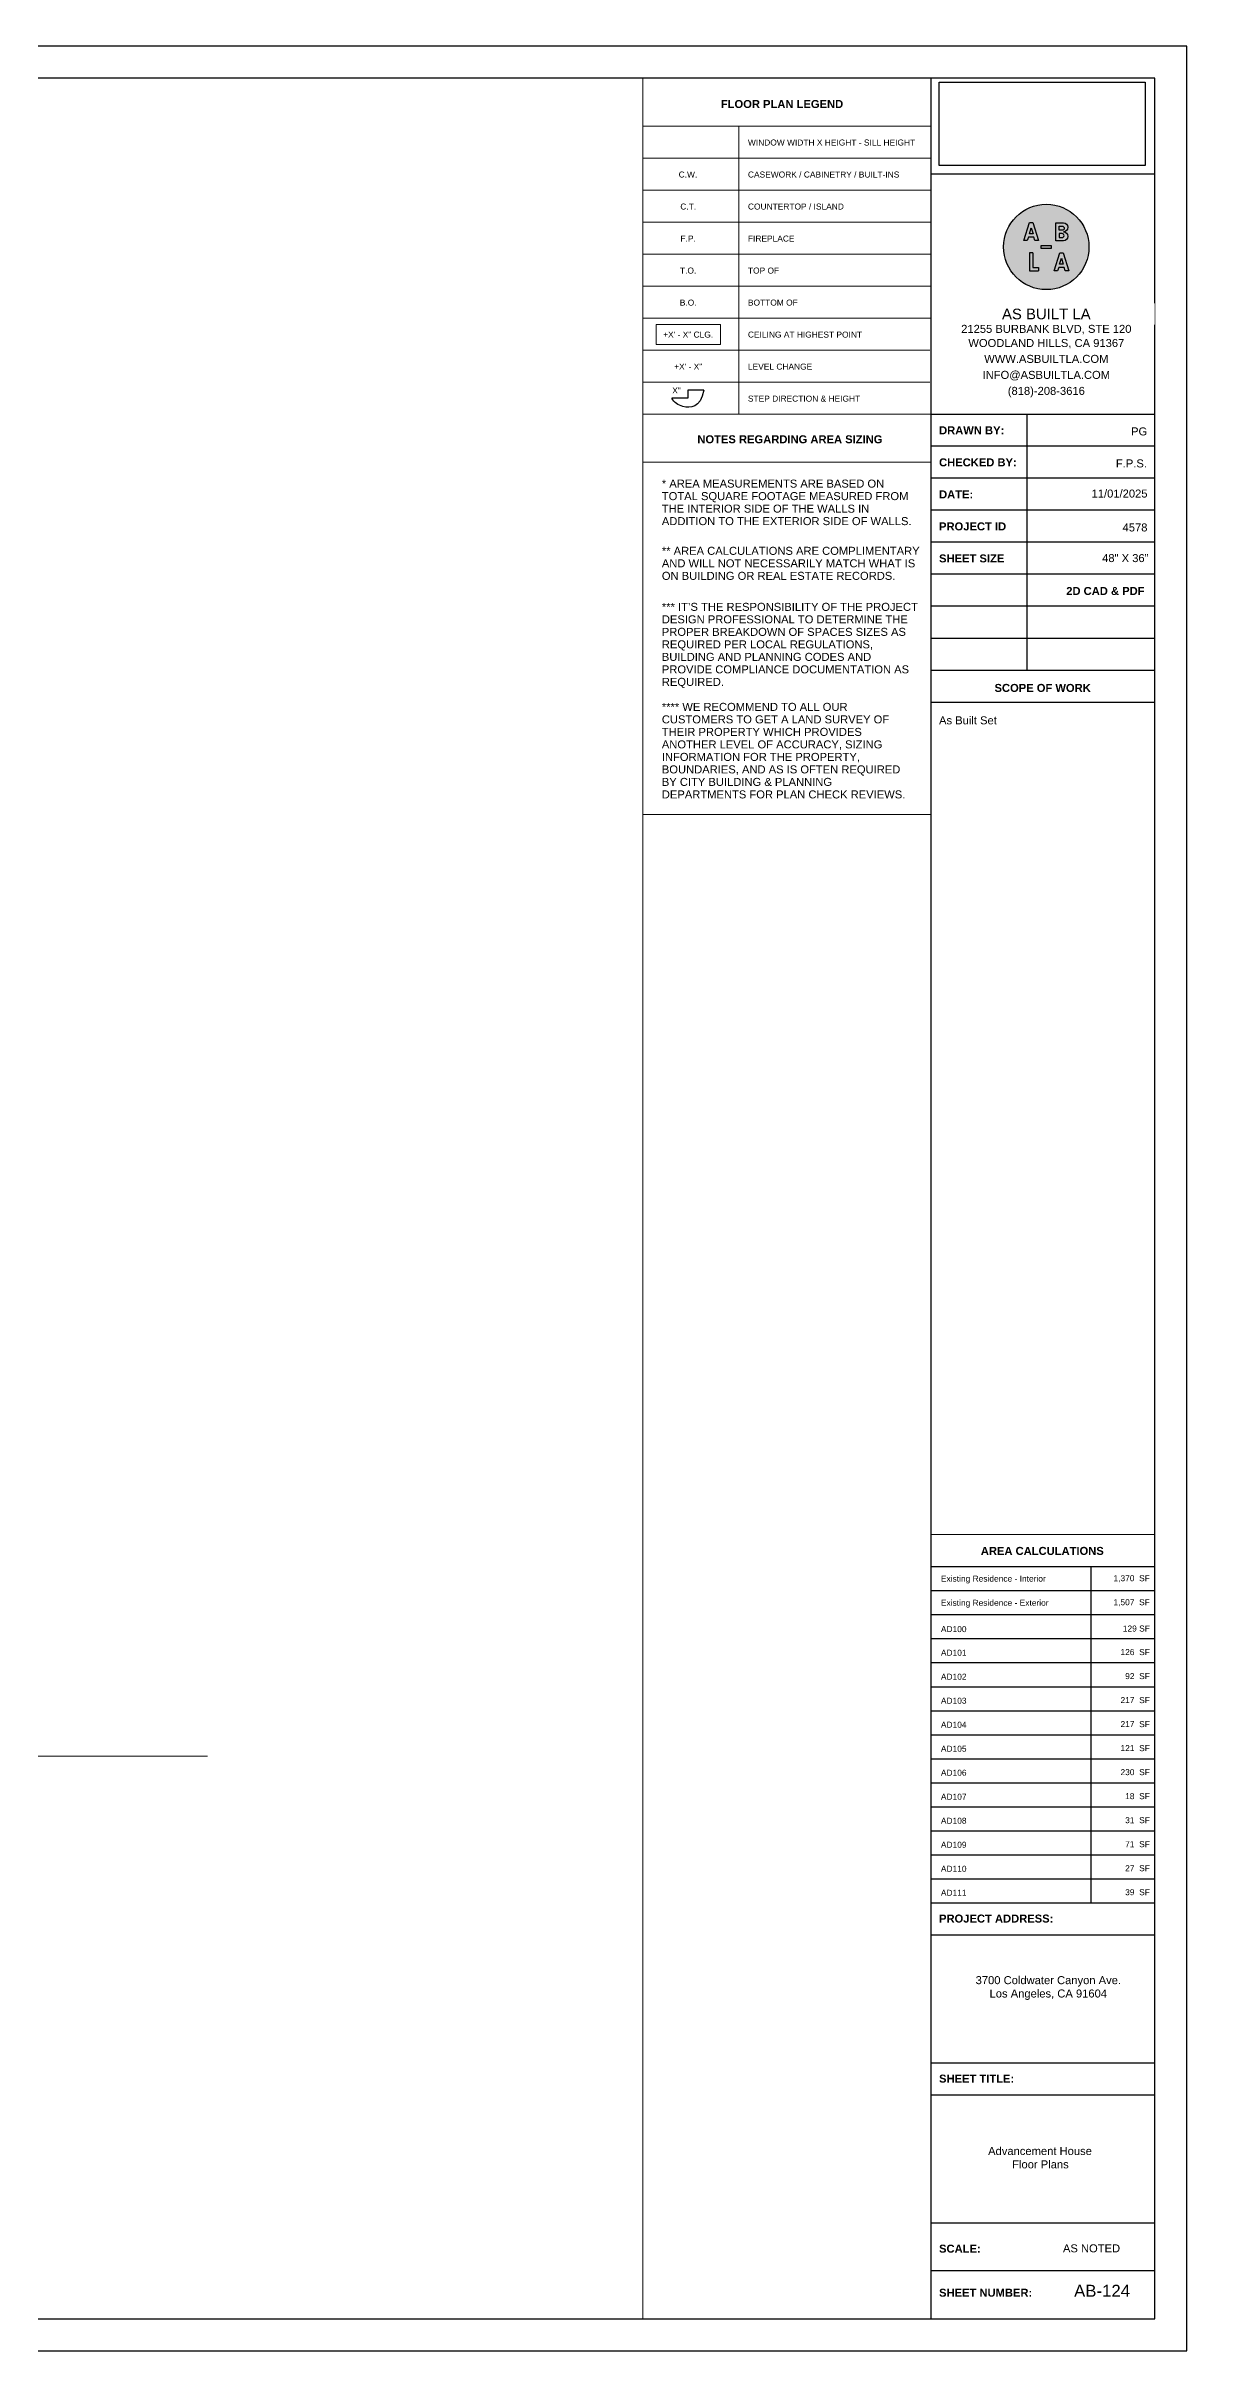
# Model space of a CAD drawing. Header units: inches. Extents: x -2078 to 106214, y -964 to 6385.
# Drawn here: x 96647 to 97502, y 2929 to 4657 of the extents above; entities that cross this region are included whole.
import ezdxf

# ---------------------------------------------------------------- set-up
doc = ezdxf.new("R2010")
doc.units = ezdxf.units.IN
doc.header["$MEASUREMENT"] = 0
doc.set_wipeout_variables(frame=1)
for name, color, linetype, lineweight in [('A-ANNO', 2, 'Continuous', 5), ('A-DETAIL-2', 20, 'Continuous', 25), ('A-DETAIL-3', 40, 'Continuous', 15)]:
    doc.layers.add(name, color=color, linetype=linetype, lineweight=lineweight)
doc.layers.add('A-HATCH', color=9, linetype='Continuous')
doc.layers.add('A-TB', color=7, linetype='Continuous')
doc.styles.add('Arial_3', font='arial.ttf', dxfattribs={"height": 0.125})
doc.styles.add('Arial_4', font='arial.ttf', dxfattribs={"height": 3})
doc.styles.add('Arial_5', font='arial.ttf', dxfattribs={"height": 0.09375})
doc.styles.add('Arial_B_2', font='arialbd.ttf', dxfattribs={"height": 0.125})
doc.styles.add('JC', font='arial.ttf', dxfattribs={"height": 0.125})
picture_1 = doc.add_image_def('image1.png', size_in_pixel=(151, 61))

# ---------------------------------------------------------------- blocks, each defined once
blk = doc.blocks.new('JC_TB_48x36 - JC_TB_4836-1441736-Floor Plans')
at = {"layer": 'A-TB'}
for p, q in [((47.997, 24.012), (-0.003, 24.012)), ((47.997, -11.988), (47.997, 24.012)), ((47.497, 23.512), (0.747, 23.512)), ((47.497, 15.262), (43.997, 15.262)), ((47.497, 14.762), (43.997, 14.762)), ((47.497, 14.262), (43.997, 14.262)), ((43.997, -9.988), (47.497, -9.988)), ((47.497, -10.738), (43.997, -10.738)), ((0.747, -11.488), (47.497, -11.488)), ((-0.003, -11.988), (47.997, -11.988))]:
    blk.add_line(p, q, dxfattribs=at)
at = {"layer": 'A-TB', "char_height": 0.125, "attachment_point": 1, "bg_fill": 3, "box_fill_scale": 1.25, "bg_fill_color": 256, "bg_fill_true_color": 13158600, "bg_fill_transparency": 0}
for s, insert, width, style in [('DRAWN BY:', (44.126, 18.073), 1.22463, 'Arial_B_2'), ('CHECKED BY:', (44.126, 17.573), 1.4645, 'Arial_B_2'), ('DATE:', (44.126, 17.073), 0.63441, 'Arial_B_2'), ('PROJECT ID', (44.126, 16.573), 1.26566, 'Arial_B_2'), ('SHEET SIZE', (44.126, 16.073), 1.23725, 'Arial_B_2'), ('48" X 36"', (46.673, 16.078), 0.87428, 'Arial_3'), ('SCOPE OF WORK', (44.992, 14.05), 1.82747, 'Arial_B_2'), ('PROJECT ADDRESS:', (44.126, -5.172), 2.14941, 'Arial_B_2'), ('SHEET TITLE:', (44.126, -7.672), 1.42031, 'Arial_B_2'), ('SCALE:', (44.126, -10.328), 0.77959, 'Arial_B_2'), ('AS NOTED', (46.061, -10.323), 1.08259, 'Arial_3'), ('SHEET NUMBER:', (44.126, -11.016), 1.76434, 'Arial_B_2')]:
    blk.add_mtext(s, dxfattribs=dict(at, insert=insert, width=width, style=style))
at = {"layer": 'A-TB'}
for p, q in [((43.997, 23.512), (43.997, -11.488)), ((47.497, -11.488), (47.497, 23.512)), ((47.497, 18.262), (43.997, 18.262)), ((45.497, 18.262), (45.497, 14.262)), ((47.497, 17.762), (43.997, 17.762)), ((47.497, 17.262), (43.997, 17.262)), ((47.497, 16.762), (43.997, 16.762)), ((47.497, 16.262), (43.997, 16.262)), ((47.497, 15.762), (43.997, 15.762)), ((47.497, 13.762), (43.997, 13.762)), ((43.997, -4.988), (47.497, -4.988)), ((43.997, -5.488), (47.497, -5.488)), ((43.997, -7.488), (47.497, -7.488)), ((43.997, -7.988), (47.497, -7.988))]:
    blk.add_line(p, q, dxfattribs=at)
blk = doc.blocks.new('Logo - ABLA - CAD Format')
at = {"layer": 'A-HATCH', "true_color": 0xc9ee63}
h = blk.add_hatch(color=71, dxfattribs=at)
h.dxf.hatch_style = 1
h.paths.add_polyline_path([(-0.71, 0.89), (-0.79, 0.62), (-0.62, 0.62)], flags=0)
h.paths.add_polyline_path([(0.6, 0.78), (0.74, 0.78, 1), (0.74, 0.98), (0.6, 0.98)], flags=0)
h.paths.add_polyline_path([(0.6, 0.44), (0.74, 0.44, 1), (0.74, 0.63), (0.6, 0.63)], flags=0)
h.paths.add_polyline_path([(0.62, -0.8), (0.79, -0.8), (0.71, -0.53)], flags=0)
h.paths.add_polyline_path([(-2, 0, 1), (2, 0, 1)])
h.paths.add_polyline_path([(0.8, 0.28), (0.44, 0.28), (0.44, 1.13), (0.8, 1.13, -1), (0.8, 0.71, -1)], flags=16)
h.paths.add_polyline_path([(0.74, 0.44), (0.6, 0.44), (0.6, 0.63), (0.74, 0.63, -1)], flags=0)
h.paths.add_polyline_path([(0.79, -0.27), (1.05, -1.12), (0.89, -1.12), (0.84, -0.96), (0.58, -0.96), (0.53, -1.12), (0.37, -1.12), (0.63, -0.27)], flags=16)
h.paths.add_polyline_path([(0.74, 0.78), (0.6, 0.78), (0.6, 0.98), (0.74, 0.98, -1)], flags=0)
h.paths.add_polyline_path([(0.71, -0.53), (0.79, -0.8), (0.62, -0.8)], flags=0)
h.paths.add_polyline_path([(0.25, 0.06), (0.25, -0.06), (-0.25, -0.06), (-0.25, 0.06)], flags=16)
h.paths.add_polyline_path([(-0.37, 0.3), (-0.53, 0.3), (-0.58, 0.46), (-0.84, 0.46), (-0.89, 0.3), (-1.05, 0.3), (-0.79, 1.15), (-0.63, 1.15)], flags=16)
h.paths.add_polyline_path([(-0.63, -0.27), (-0.63, -0.96), (-0.37, -0.96), (-0.37, -1.12), (-0.79, -1.12), (-0.79, -0.27)], flags=16)
h.paths.add_polyline_path([(-0.62, 0.62), (-0.79, 0.62), (-0.71, 0.89)], flags=0)
at = {"layer": 'A-HATCH'}
h = blk.add_hatch(color=250, dxfattribs=at)
h.dxf.hatch_style = 1
h.paths.add_polyline_path([(-0.63, 1.15), (-0.79, 1.15), (-1.05, 0.3), (-0.89, 0.3), (-0.84, 0.46), (-0.58, 0.46), (-0.53, 0.3), (-0.37, 0.3)])
h.paths.add_polyline_path([(-0.62, 0.62), (-0.79, 0.62), (-0.71, 0.89)], flags=16)
h.paths.add_polyline_path([(0.44, 0.28), (0.8, 0.28, 1), (0.8, 0.71, 1), (0.8, 1.13), (0.44, 1.13)])
h.paths.add_polyline_path([(0.6, 0.44), (0.6, 0.63), (0.74, 0.63, -1), (0.74, 0.44)], flags=16)
h.paths.add_polyline_path([(0.6, 0.78), (0.6, 0.98), (0.74, 0.98, -1), (0.74, 0.78)], flags=16)
h.paths.add_polyline_path([(0.37, -1.12), (0.53, -1.12), (0.58, -0.96), (0.84, -0.96), (0.89, -1.12), (1.05, -1.12), (0.79, -0.27), (0.63, -0.27)])
h.paths.add_polyline_path([(0.71, -0.53), (0.79, -0.8), (0.62, -0.8)], flags=16)
h.paths.add_polyline_path([(0.25, -0.06), (0.25, 0.06), (-0.25, 0.06), (-0.25, -0.06)])
h.paths.add_polyline_path([(-0.79, -1.12), (-0.37, -1.12), (-0.37, -0.96), (-0.63, -0.96), (-0.63, -0.27), (-0.79, -0.27)])
at = {"layer": 'A-HATCH', "true_color": 0xc9ee63}
h = blk.add_hatch(color=71, dxfattribs=at)
h.dxf.hatch_style = 1
h.paths.add_polyline_path([(-0.71, 0.89), (-0.79, 0.62), (-0.62, 0.62)])
h.paths.add_polyline_path([(0.74, 0.78, 1), (0.74, 0.98), (0.6, 0.98), (0.6, 0.78)])
h.paths.add_polyline_path([(0.6, 0.63), (0.6, 0.44), (0.74, 0.44, 1), (0.74, 0.63)])
h.paths.add_polyline_path([(0.62, -0.8), (0.79, -0.8), (0.71, -0.53)])
blk.add_circle((0, 0), 2)
at = {"layer": 'A-HATCH', "color": 250}
for points in [[(-0.63, 1.15), (-0.37, 0.3), (-0.53, 0.3), (-0.58, 0.46), (-0.84, 0.46), (-0.89, 0.3), (-1.05, 0.3), (-0.79, 1.15)], [(-0.71, 0.89), (-0.62, 0.62), (-0.79, 0.62)], [(0.25, 0.06), (-0.25, 0.06), (-0.25, -0.06), (0.25, -0.06)], [(0.79, -0.27), (1.05, -1.12), (0.89, -1.12), (0.84, -0.96), (0.58, -0.96), (0.53, -1.12), (0.37, -1.12), (0.63, -0.27)], [(0.71, -0.53), (0.79, -0.8), (0.62, -0.8)]]:
    blk.add_lwpolyline(points, close=True, dxfattribs=at)
for points in [[(0.8, 0.71, -1), (0.8, 0.28), (0.44, 0.28), (0.44, 1.13), (0.8, 1.13, -1)], [(0.6, 0.98), (0.74, 0.98, -1), (0.74, 0.78), (0.6, 0.78)], [(0.6, 0.44), (0.74, 0.44, 1), (0.74, 0.63), (0.6, 0.63)]]:
    blk.add_lwpolyline(points, format="xyb", close=True, dxfattribs=at)
for points in [[(-0.79, -0.27), (-0.79, -1.12), (-0.37, -1.12)], [(-0.63, -0.27), (-0.79, -0.27)], [(-0.63, -0.27), (-0.63, -0.96), (-0.37, -0.96)], [(-0.37, -0.96), (-0.37, -1.12)]]:
    blk.add_lwpolyline(points, dxfattribs=at)
blk = doc.blocks.new('TB-INFO-ABLA')
blk.add_wipeout([(168, 180), (168, 0), (0, 0), (0, 180)])
blk.add_wipeout([(168, 180), (168, 0), (0, 0), (0, 180)])
at = {"xscale": 16, "yscale": 16, "zscale": 16}
blk.add_blockref('Logo - ABLA - CAD Format', (86.6, 125.4), dxfattribs=at)
at = {"char_height": 6, "width": 168.619, "attachment_point": 2, "style": 'JC', "bg_fill": 2}
for s, insert in [('21255 BURBANK BLVD, STE 120', (86.6, 67)), ('(818)-208-3616', (86.6, 20.5))]:
    blk.add_mtext(s, dxfattribs=dict(at, insert=insert))
for s, insert in [('WOODLAND HILLS, CA 91367', (86.6, 56.4)), ('INFO@ASBUILTLA.COM', (86.6, 32.5))]:
    blk.add_mtext(s, dxfattribs=dict(at, insert=insert))
at = {"insert": (86.6, 44.5), "char_height": 6, "width": 168.619, "attachment_point": 2, "style": 'JC', "bg_fill": 2}
blk.add_mtext('WWW.ASBUILTLA.COM', dxfattribs=at)
blk.add_lwpolyline([(168, 180), (0, 180), (0, 0), (168, 0)], close=True)
at = {"insert": (86.6, 75.1), "char_height": 8, "width": 154.347, "attachment_point": 5, "style": 'JC', "bg_fill": 2}
blk.add_mtext('AS BUILT LA ', dxfattribs=at)

msp = doc.modelspace()

# ---------------------------------------------------------------- linework, layer by layer
at = {"layer": 'A-ANNO', "lineweight": 9}
for p, q in [((97309.88, 4632.663), (97093.88, 4632.663)), ((97093.88, 4632.663), (97093.88, 4380.663)), ((97093.88, 4632.663), (97093.88, 2952.663)), ((97309.88, 4596.663), (97093.88, 4596.663)), ((97165.88, 4596.663), (97165.88, 4380.663)), ((97309.88, 4572.663), (97093.88, 4572.663)), ((97309.88, 4548.663), (97093.88, 4548.663)), ((97309.88, 4308.663), (97309.88, 4560.663)), ((97309.88, 4560.663), (97309.88, 4524.663)), ((97309.88, 4524.663), (97093.88, 4524.663)), ((97309.88, 4500.663), (97093.88, 4500.663)), ((97309.88, 4476.663), (97093.88, 4476.663)), ((97309.88, 4452.663), (97093.88, 4452.663)), ((97309.88, 4428.663), (97093.88, 4428.663)), ((97309.88, 4404.663), (97093.88, 4404.663)), ((97309.88, 4380.663), (97093.88, 4380.663)), ((97093.88, 4380.663), (97093.88, 4080.663)), ((97309.88, 4380.663), (97093.88, 4380.663)), ((97093.88, 4344.663), (97309.88, 4344.663)), ((97093.88, 4080.663), (97309.88, 4080.663))]:
    msp.add_line(p, q, dxfattribs=at)
at = {"layer": 'A-DETAIL-2'}
for p, q in [((97127.714, 4392.709), (97115.714, 4392.709)), ((97139.714, 4398.582), (97127.714, 4398.582)), ((97127.714, 4398.582), (97127.714, 4392.709))]:
    msp.add_line(p, q, dxfattribs=at)
msp.add_open_spline([(97139.714, 4398.582), (97137.092, 4385.097), (97123.815, 4385.097), (97117.634, 4389.146), (97115.714, 4392.709)], degree=3, knots=[0, 0, 0, 0, 0.0199103671, 0.0342127174, 0.0342127174, 0.0342127174, 0.0342127174], dxfattribs=at)

# ---------------------------------------------------------------- texts
at = {"layer": 'A-ANNO', "lineweight": 50, "char_height": 6, "attachment_point": 1}
for s, insert, width, style in [('FLOOR PLAN LEGEND', (97152.478, 4616.231), 110.595, 'Arial_B_2'), ('NOTES REGARDING AREA SIZING', (97134.867, 4364.886), 166.4985, 'Arial_B_2'), ('* AREA MEASUREMENTS ARE BASED ON ', (97108.242, 4331.643), 205.131, 'Arial_3'), ('TOTAL SQUARE FOOTAGE MEASURED FROM ', (97108.242, 4322.268), 226.7955, 'Arial_3'), ('ADDITION TO THE EXTERIOR SIDE OF WALLS.', (97108.242, 4303.518), 227.4015, 'Arial_3'), ('THE INTERIOR SIDE OF THE WALLS IN ', (97108.242, 4312.893), 192.102, 'Arial_3'), ('AND WILL NOT NECESSARILY MATCH WHAT IS ', (97108.242, 4271.87), 234.0675, 'Arial_3'), ('** AREA CALCULATIONS ARE COMPLIMENTARY ', (97108.242, 4281.245), 236.946, 'Arial_3'), ('ON BUILDING OR REAL ESTATE RECORDS.', (97108.242, 4262.495), 212.2515, 'Arial_3'), ('2D CAD & PDF', (97411.422, 4251.147), 70.4475, 'Arial_B_2'), ('*** IT', (97108.242, 4239.247), 23.7855, 'Arial_3'), ('’', (97127.867, 4239.247), 2.2725, 'Arial_3'), ('S THE RESPONSIBILITY OF THE PROJECT ', (97129.742, 4239.247), 209.979, 'Arial_3'), ('DESIGN PROFESSIONAL TO DETERMINE THE ', (97108.242, 4229.872), 226.4925, 'Arial_3'), ('PROPER BREAKDOWN OF SPACES SIZES AS ', (97108.242, 4220.497), 225.735, 'Arial_3'), ('REQUIRED PER LOCAL REGULATIONS, ', (97108.242, 4211.122), 194.6775, 'Arial_3'), ('BUILDING AND PLANNING CODES AND ', (97108.242, 4201.747), 192.8595, 'Arial_3'), ('PROVIDE COMPLIANCE DOCUMENTATION AS ', (97108.242, 4192.372), 227.25, 'Arial_3'), ('REQUIRED.', (97108.242, 4182.997), 56.358, 'Arial_3'), ('**** WE RECOMMEND TO ALL OUR ', (97108.242, 4164.249), 171.6495, 'Arial_3'), ('CUSTOMERS TO GET A LAND SURVEY OF ', (97108.242, 4154.874), 209.5245, 'Arial_3'), ('ANOTHER LEVEL OF ACCURACY, SIZING ', (97108.242, 4136.124), 203.313, 'Arial_3'), ('THEIR PROPERTY WHICH PROVIDES ', (97108.242, 4145.499), 185.133, 'Arial_3'), ('BOUNDARIES, AND AS IS OFTEN REQUIRED ', (97108.242, 4117.374), 219.8265, 'Arial_3'), ('INFORMATION FOR THE PROPERTY, ', (97108.242, 4126.749), 182.8605, 'Arial_3'), ('BY CITY BUILDING & PLANNING ', (97108.242, 4107.999), 157.7115, 'Arial_3'), ('DEPARTMENTS FOR PLAN CHECK REVIEWS.', (97108.242, 4098.624), 221.796, 'Arial_3')]:
    msp.add_mtext(s, dxfattribs=dict(at, insert=insert, width=width, style=style))
at = {"layer": 'A-ANNO', "char_height": 4.5, "attachment_point": 1, "style": 'Arial_5'}
for s, insert, width in [('WINDOW WIDTH X HEIGHT - SILL HEIGHT', (97172.786, 4586.626), 153.924), ('C.W.', (97120.841, 4562.626), 17.4225), ('CASEWORK / CABINETRY / BUILT-INS', (97172.786, 4562.626), 139.077), ('C.T.', (97122.091, 4538.626), 14.544), ('COUNTERTOP / ISLAND', (97172.786, 4538.626), 88.3245), ('F.P.', (97122.216, 4514.626), 14.0895), ('FIREPLACE', (97172.786, 4514.626), 42.723), ('T.O.', (97121.841, 4490.626), 14.9985), ('TOP OF', (97172.786, 4490.626), 28.785), ('B.O.', (97121.716, 4466.626), 15.453), ('BOTTOM OF ', (97172.786, 4466.626), 48.177), ('+X\' - X" CLG.', (97109.222, 4442.626), 45.753), ('CEILING AT HIGHEST POINT', (97172.786, 4442.626), 104.535), ('+X\' - X"', (97117.466, 4418.626), 25.6035), ('LEVEL CHANGE', (97172.786, 4418.626), 59.2365), ('X"', (97116.03, 4400.745), 7.7265), ('STEP DIRECTION & HEIGHT', (97172.786, 4394.626), 103.02)]:
    msp.add_mtext(s, dxfattribs=dict(at, insert=insert, width=width))
at = {"layer": 'A-TB', "attachment_point": 1, "bg_fill": 3, "box_fill_scale": 1.25, "bg_fill_color": 256, "bg_fill_true_color": 13158600, "bg_fill_transparency": 0}
for s, insert, char_height, width, style in [('PG', (97460.018, 4370.778), 6, 14.6955, 'Arial_3'), ('F.P.S.', (97448.642, 4346.778), 6, 28.482, 'Arial_3'), ('4578', (97453.65, 4298.778), 6, 22.422, 'Arial_3'), ('As Built Set', (97316.06, 4154.153), 6, 52.8735, 'Arial_3'), ('\\pi6.03618;3700 Coldwater Canyon Ave. \\P\\pi16.48502;Los Angeles, CA 91604', (97337.453, 3209.62), 6, 120.02324, 'Arial_3'), ('\\pi5.81267;Advancement House\\P\\pi23.8536;Floor Plans', (97347.032, 3081.536), 6, 89.08918, 'Arial_3'), ('AB-124', (97417.31, 2978.229), 9, 50.904, 'Arial_4')]:
    msp.add_mtext(s, dxfattribs=dict(at, insert=insert, char_height=char_height, width=width, style=style))

# ---------------------------------------------------------------- next in the draw order: linework, layer by layer
at = {"layer": 'A-ANNO', "lineweight": 9}
msp.add_line((97309.88, 4080.663), (97309.88, 4380.663), dxfattribs=at)

# ---------------------------------------------------------------- next in the draw order: block references
at = {"layer": 'A-TB', "xscale": 48, "yscale": 48, "zscale": 48}
msp.add_blockref('JC_TB_48x36 - JC_TB_4836-1441736-Floor Plans', (95198.03, 3504.063), dxfattribs=at)

# ---------------------------------------------------------------- next in the draw order: linework, layer by layer
at = {"layer": 'A-ANNO', "lineweight": 9}
msp.add_line((95635.333, 3374.675), (96767.661, 3374.675), dxfattribs=at)
at = {"layer": 'A-ANNO', "flags": 128}
msp.add_lwpolyline([(97104.007, 4447.841), (97152.23, 4447.841), (97152.23, 4432.904), (97104.007, 4432.904)], close=True, dxfattribs=at)
at = {"layer": 'A-DETAIL-2'}
for p, q in [((97309.88, 3516.663), (97477.88, 3516.663)), ((97429.88, 3516.663), (97429.88, 3264.663)), ((97309.88, 3498.663), (97477.88, 3498.663)), ((97309.88, 3480.663), (97477.88, 3480.663)), ((97309.88, 3462.663), (97477.88, 3462.663)), ((97309.88, 3444.663), (97477.88, 3444.663)), ((97309.88, 3426.663), (97477.88, 3426.663)), ((97309.88, 3408.663), (97477.88, 3408.663)), ((97309.88, 3390.663), (97477.88, 3390.663)), ((97309.88, 3372.663), (97477.88, 3372.663)), ((97309.88, 3354.663), (97477.88, 3354.663)), ((97309.88, 3336.663), (97477.88, 3336.663)), ((97309.88, 3318.663), (97477.88, 3318.663)), ((97309.88, 3300.663), (97477.88, 3300.663)), ((97309.88, 3282.663), (97477.88, 3282.663)), ((97309.88, 3264.663), (97477.88, 3264.663))]:
    msp.add_line(p, q, dxfattribs=at)
at = {"layer": 'A-DETAIL-3'}
for p, q in [((97477.88, 3540.663), (97309.88, 3540.663)), ((97309.88, 3540.663), (97309.88, 3264.663)), ((97477.88, 3264.663), (97477.88, 3540.663))]:
    msp.add_line(p, q, dxfattribs=at)

# ---------------------------------------------------------------- next in the draw order: block references
msp.add_blockref('TB-INFO-ABLA', (97309.88, 4380.663))

# ---------------------------------------------------------------- next in the draw order: texts
at = {"layer": 'A-ANNO', "lineweight": 50, "insert": (97347.381, 3531.451), "char_height": 6, "width": 109.383, "attachment_point": 1, "style": 'Arial_B_2'}
msp.add_mtext('AREA CALCULATIONS', dxfattribs=at)
at = {"layer": 'A-ANNO', "char_height": 4.5, "attachment_point": 1, "style": 'Arial_5'}
for s, insert, width in [('Existing Residence - Interior', (97317.469, 3509.909), 95.8995), ('1,370  SF', (97446.831, 3510.217), 33.1785), ('Existing Residence - Exterior', (97317.469, 3491.779), 98.778), ('1,507  SF', (97446.831, 3492.217), 33.1785), ('AD100', (97317.469, 3472.061), 55.6005), ('129 SF', (97453.831, 3472.499), 24.6945), ('AD101', (97317.469, 3454.385), 55.6005), ('126  SF', (97452.081, 3454.823), 26.8155), ('AD102', (97317.469, 3436.385), 55.6005), ('92  SF', (97455.581, 3436.823), 22.5735), ('AD103', (97317.469, 3418.385), 55.6005), ('217  SF', (97452.081, 3418.823), 26.8155), ('AD104', (97317.469, 3400.385), 55.6005), ('217  SF', (97452.081, 3400.823), 26.8155), ('AD105', (97317.469, 3382.385), 55.9035), ('121  SF', (97452.081, 3382.823), 26.8155), ('AD106', (97317.469, 3364.385), 91.506), ('230  SF', (97452.081, 3364.823), 26.8155), ('AD107', (97317.469, 3346.385), 49.8435), ('18  SF', (97455.581, 3346.823), 22.5735), ('AD108', (97317.469, 3328.385), 77.871), ('31  SF', (97455.581, 3328.823), 22.5735), ('AD109', (97317.469, 3310.385), 51.207), ('71  SF', (97455.581, 3310.823), 22.5735), ('AD110', (97317.469, 3292.385), 55.9035), ('27  SF', (97455.581, 3292.823), 22.5735), ('AD111', (97317.469, 3274.385), 50.904), ('39  SF', (97455.581, 3274.823), 22.5735)]:
    msp.add_mtext(s, dxfattribs=dict(at, insert=insert, width=width))
at = {"layer": 'A-TB', "insert": (97430.406, 4324.179), "char_height": 6, "width": 44.0164, "attachment_point": 1, "style": 'Arial_3', "bg_fill": 3, "box_fill_scale": 1.25, "bg_fill_color": 256, "bg_fill_true_color": 13158600, "bg_fill_transparency": 0}
msp.add_mtext('11/01/2025', dxfattribs=at)

# ---------------------------------------------------------------- next in the draw order: pictures from other files: only their frames are drawn
at = {"color": 7, "true_color": 0xffffff}
image = msp.add_image(picture_1, insert=(97316.217, 4567.228), size_in_units=(154.316, 62.339), dxfattribs=at)
image.dxf.flags = 15

doc.saveas('drawing.dxf')
